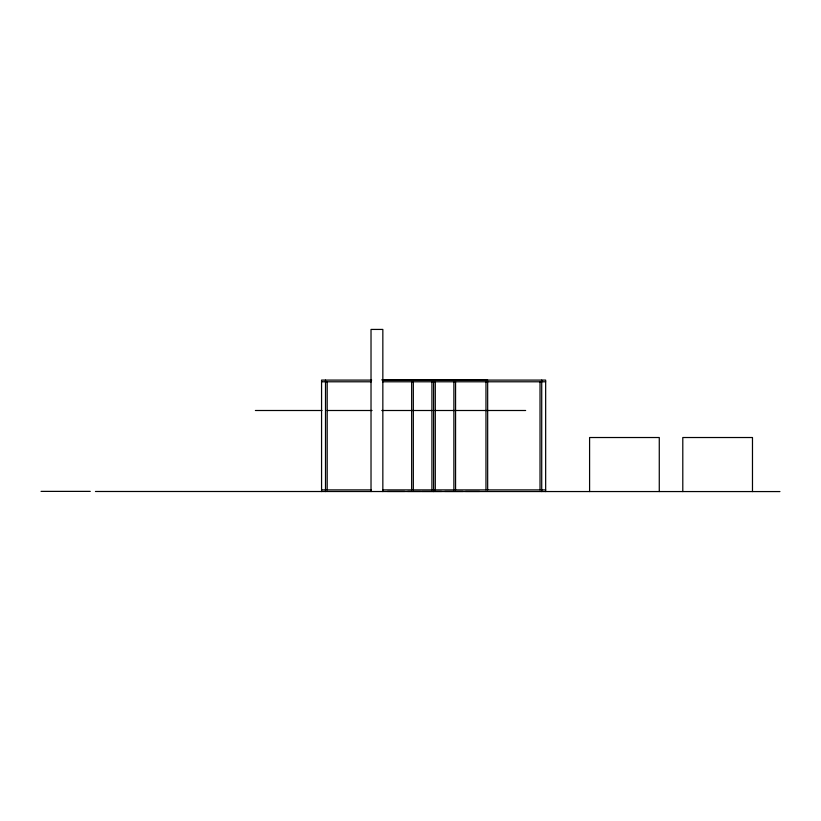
<?xml version="1.0" encoding="UTF-8"?>
<svg xmlns="http://www.w3.org/2000/svg" width="821" height="821" viewBox="0 0 821 821"><rect width="100%" height="100%" fill="white"/><g stroke="black" fill="none" stroke-linecap="round" stroke-linejoin="round"><path stroke-width="1.23" d="M382.073 379.671L487.664 380.092M371.656 380.092L321.565 380.092L321.565 491.574M382.073 380.092L545.657 380.092L545.657 491.574M321.565 381.786L371.287 381.786M382.73 381.786L545.657 381.786M255.382 410.5L321.986 410.5M327.117 410.5L372.046 410.5M381.775 410.5L432.144 410.5M434.709 410.5L525.645 410.5M321.565 489.891L371.287 489.891M382.73 489.891L545.657 489.891M41.05 491.379L90.259 491.379M387.45 491.44L404.661 491.44M407.647 491.44L420.66 491.44M421.553 491.44L441.575 491.44M444.787 491.44L462.941 491.44M465.466 491.44L479.628 491.44M95.441 491.481L779.95 491.574M752.477 491.574L752.477 437.521L682.795 437.521L682.795 491.574M659.273 491.574L659.273 437.521L589.591 437.521L589.591 491.574M541.716 380.092L541.716 491.574M540.023 381.786L540.023 489.891M487.664 381.786L487.664 489.891M485.97 381.786L485.97 489.891M455.563 381.786L455.563 489.891M453.88 381.786L453.88 489.891M435.294 381.786L435.294 489.891M433.611 379.671L433.611 491.574M431.918 381.786L431.918 489.891M413.332 381.786L413.332 489.891M411.649 381.786L411.649 489.891M382.843 491.574L382.843 329.426L371.02 329.426L371.02 491.574M327.189 381.786L327.189 489.891M325.506 380.092L325.506 491.574"/></g></svg>
